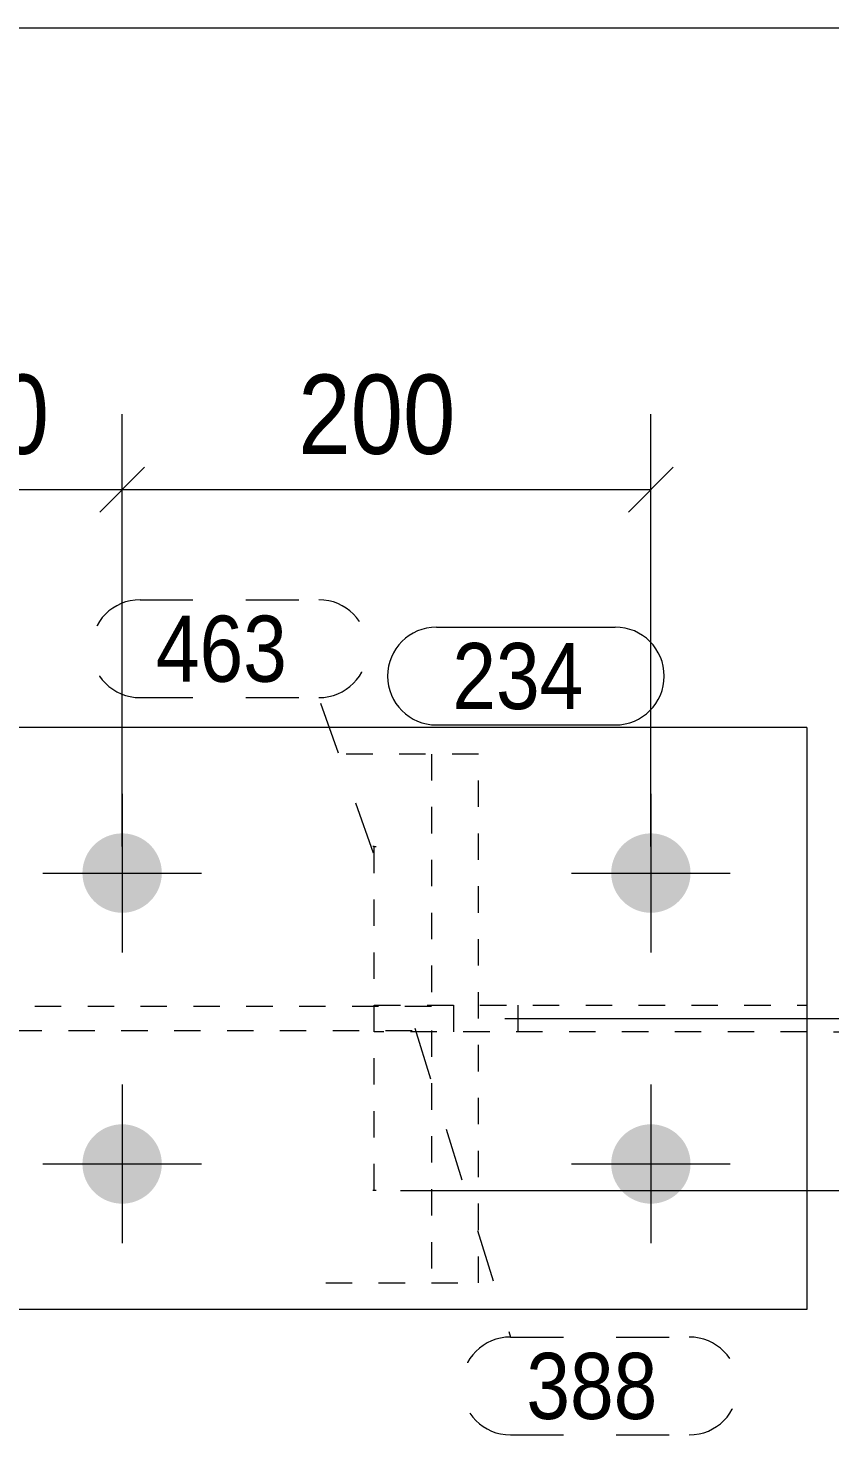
# Model space of a CAD drawing. Header units: millimetres. Extents: x 2 to 579, y 1 to 825.
# Drawn here: x 277 to 307.3, y 771.8 to 825 of the extents above; entities that cross this region are included whole.
import ezdxf

# ---------------------------------------------------------------- set-up
doc = ezdxf.new("R2010")
doc.units = ezdxf.units.MM
for name, pattern in [('XKITLINE00', [0]), ('XKITLINE01', [4, 1, -1, 1, -1]), ('XKITLINE02', [4, 2, -2])]:
    doc.linetypes.add(name, pattern=pattern)
for name, color, linetype, lineweight in [('Bolt', 3, 'Continuous', 0), ('Dimensions', 7, 'Continuous', 0), ('DrawingSheet', 5, 'Continuous', 0), ('Part', 2, 'Continuous', 0), ('PartMark', 7, 'Continuous', 0)]:
    doc.layers.add(name, color=color, linetype=linetype, lineweight=lineweight)
doc.styles.add('ARIAL', font='ARIAL.TTF')

# ---------------------------------------------------------------- blocks, each defined once
blk = doc.blocks.new('*A90')
at = {"layer": 'Bolt'}
for points in [[(280.608, 794.55), (280.645, 794.548), (280.681, 794.546), (280.718, 794.543), (280.755, 794.539), (280.791, 794.534), (280.827, 794.528), (280.864, 794.521), (280.9, 794.514), (280.935, 794.505), (280.971, 794.496), (281.006, 794.485), (281.041, 794.474), (281.076, 794.462), (281.111, 794.449), (281.145, 794.436), (281.179, 794.421), (281.212, 794.406), (281.245, 794.39), (281.278, 794.373), (281.31, 794.355), (281.342, 794.337), (281.373, 794.317), (281.404, 794.297), (281.435, 794.276), (281.465, 794.255), (281.494, 794.233), (281.523, 794.21), (281.551, 794.186), (281.578, 794.161), (281.605, 794.136), (281.632, 794.111), (281.657, 794.084), (281.682, 794.057), (281.707, 794.03), (281.73, 794.002), (281.753, 793.973), (281.776, 793.944), (281.797, 793.914), (281.818, 793.883), (281.838, 793.852), (281.858, 793.821), (281.876, 793.789), (281.894, 793.757), (281.911, 793.724), (281.927, 793.691), (281.942, 793.658), (281.957, 793.624), (281.97, 793.59), (281.983, 793.555), (281.995, 793.521), (282.006, 793.485), (282.017, 793.45), (282.026, 793.414), (282.035, 793.379), (282.042, 793.343), (282.049, 793.306), (282.055, 793.27), (282.06, 793.234), (282.064, 793.197), (282.067, 793.16), (282.069, 793.124), (282.07, 793.087), (282.071, 793.05), (282.07, 793.013), (282.069, 792.976), (282.067, 792.94), (282.064, 792.903), (282.06, 792.866), (282.055, 792.83), (282.049, 792.794), (282.042, 792.757), (282.035, 792.721), (282.026, 792.686), (282.017, 792.65), (282.006, 792.615), (281.995, 792.579), (281.983, 792.545), (281.97, 792.51), (281.957, 792.476), (281.942, 792.442), (281.927, 792.409), (281.911, 792.376), (281.894, 792.343), (281.876, 792.311), (281.858, 792.279), (281.838, 792.248), (281.818, 792.217), (281.797, 792.186), (281.776, 792.156), (281.753, 792.127), (281.73, 792.098), (281.707, 792.07), (281.682, 792.043), (281.657, 792.016), (281.632, 791.989), (281.605, 791.964), (281.578, 791.939), (281.551, 791.914), (281.523, 791.89), (281.494, 791.867), (281.465, 791.845), (281.435, 791.824), (281.404, 791.803), (281.373, 791.783), (281.342, 791.763), (281.31, 791.745), (281.278, 791.727), (281.245, 791.71), (281.212, 791.694), (281.179, 791.679), (281.145, 791.664), (281.111, 791.651), (281.076, 791.638), (281.041, 791.626), (281.006, 791.615), (280.971, 791.604), (280.935, 791.595), (280.9, 791.586), (280.864, 791.579), (280.827, 791.572), (280.791, 791.566), (280.755, 791.561), (280.718, 791.557), (280.681, 791.554), (280.645, 791.552), (280.608, 791.55), (280.571, 791.55), (280.534, 791.55), (280.497, 791.552), (280.461, 791.554), (280.424, 791.557), (280.387, 791.561), (280.351, 791.566), (280.315, 791.572), (280.278, 791.579), (280.242, 791.586), (280.206, 791.595), (280.171, 791.604), (280.136, 791.615), (280.1, 791.626), (280.066, 791.638), (280.031, 791.651), (279.997, 791.664), (279.963, 791.679), (279.93, 791.694), (279.897, 791.71), (279.864, 791.727), (279.832, 791.745), (279.8, 791.763), (279.768, 791.783), (279.738, 791.803), (279.707, 791.824), (279.677, 791.845), (279.648, 791.867), (279.619, 791.89), (279.591, 791.914), (279.564, 791.939), (279.537, 791.964), (279.51, 791.989), (279.485, 792.016), (279.46, 792.043), (279.435, 792.07), (279.411, 792.098), (279.388, 792.127), (279.366, 792.156), (279.345, 792.186), (279.324, 792.217), (279.304, 792.248), (279.284, 792.279), (279.266, 792.311), (279.248, 792.343), (279.231, 792.376), (279.215, 792.409), (279.2, 792.442), (279.185, 792.476), (279.171, 792.51), (279.159, 792.545), (279.147, 792.579), (279.136, 792.615), (279.125, 792.65), (279.116, 792.686), (279.107, 792.721), (279.1, 792.757), (279.093, 792.794), (279.087, 792.83), (279.082, 792.866), (279.078, 792.903), (279.075, 792.94), (279.073, 792.976), (279.071, 793.013), (279.071, 793.05), (279.071, 793.087), (279.073, 793.124), (279.075, 793.16), (279.078, 793.197), (279.082, 793.234), (279.087, 793.27), (279.093, 793.306), (279.1, 793.343), (279.107, 793.379), (279.116, 793.414), (279.125, 793.45), (279.136, 793.485), (279.147, 793.521), (279.159, 793.555), (279.171, 793.59), (279.185, 793.624), (279.2, 793.658), (279.215, 793.691), (279.231, 793.724), (279.248, 793.757), (279.266, 793.789), (279.284, 793.821), (279.304, 793.852), (279.324, 793.883), (279.345, 793.914), (279.366, 793.944), (279.388, 793.973), (279.411, 794.002), (279.435, 794.03), (279.46, 794.057), (279.485, 794.084), (279.51, 794.111), (279.537, 794.136), (279.564, 794.161), (279.591, 794.186), (279.619, 794.21), (279.648, 794.233), (279.677, 794.255), (279.707, 794.276), (279.738, 794.297), (279.768, 794.317), (279.8, 794.337), (279.832, 794.355), (279.864, 794.373), (279.897, 794.39), (279.93, 794.406), (279.963, 794.421), (279.997, 794.436), (280.031, 794.449), (280.066, 794.462), (280.1, 794.474), (280.136, 794.485), (280.171, 794.496), (280.206, 794.505), (280.242, 794.514), (280.278, 794.521), (280.315, 794.528), (280.351, 794.534), (280.387, 794.539), (280.424, 794.543), (280.461, 794.546), (280.497, 794.548), (280.534, 794.55), (280.571, 794.55)], [(300.608, 794.55), (300.645, 794.548), (300.681, 794.546), (300.718, 794.543), (300.755, 794.539), (300.791, 794.534), (300.827, 794.528), (300.864, 794.521), (300.9, 794.514), (300.935, 794.505), (300.971, 794.496), (301.006, 794.485), (301.041, 794.474), (301.076, 794.462), (301.111, 794.449), (301.145, 794.436), (301.179, 794.421), (301.212, 794.406), (301.245, 794.39), (301.278, 794.373), (301.31, 794.355), (301.342, 794.337), (301.373, 794.317), (301.404, 794.297), (301.435, 794.276), (301.465, 794.255), (301.494, 794.233), (301.523, 794.21), (301.551, 794.186), (301.578, 794.161), (301.605, 794.136), (301.632, 794.111), (301.657, 794.084), (301.682, 794.057), (301.707, 794.03), (301.73, 794.002), (301.753, 793.973), (301.776, 793.944), (301.797, 793.914), (301.818, 793.883), (301.838, 793.852), (301.858, 793.821), (301.876, 793.789), (301.894, 793.757), (301.911, 793.724), (301.927, 793.691), (301.942, 793.658), (301.957, 793.624), (301.97, 793.59), (301.983, 793.555), (301.995, 793.521), (302.006, 793.485), (302.017, 793.45), (302.026, 793.414), (302.035, 793.379), (302.042, 793.343), (302.049, 793.306), (302.055, 793.27), (302.06, 793.234), (302.064, 793.197), (302.067, 793.16), (302.069, 793.124), (302.07, 793.087), (302.071, 793.05), (302.07, 793.013), (302.069, 792.976), (302.067, 792.94), (302.064, 792.903), (302.06, 792.866), (302.055, 792.83), (302.049, 792.794), (302.042, 792.757), (302.035, 792.721), (302.026, 792.686), (302.017, 792.65), (302.006, 792.615), (301.995, 792.579), (301.983, 792.545), (301.97, 792.51), (301.957, 792.476), (301.942, 792.442), (301.927, 792.409), (301.911, 792.376), (301.894, 792.343), (301.876, 792.311), (301.858, 792.279), (301.838, 792.248), (301.818, 792.217), (301.797, 792.186), (301.776, 792.156), (301.753, 792.127), (301.73, 792.098), (301.707, 792.07), (301.682, 792.043), (301.657, 792.016), (301.632, 791.989), (301.605, 791.964), (301.578, 791.939), (301.551, 791.914), (301.523, 791.89), (301.494, 791.867), (301.465, 791.845), (301.435, 791.824), (301.404, 791.803), (301.373, 791.783), (301.342, 791.763), (301.31, 791.745), (301.278, 791.727), (301.245, 791.71), (301.212, 791.694), (301.179, 791.679), (301.145, 791.664), (301.111, 791.651), (301.076, 791.638), (301.041, 791.626), (301.006, 791.615), (300.971, 791.604), (300.935, 791.595), (300.9, 791.586), (300.864, 791.579), (300.827, 791.572), (300.791, 791.566), (300.755, 791.561), (300.718, 791.557), (300.681, 791.554), (300.645, 791.552), (300.608, 791.55), (300.571, 791.55), (300.534, 791.55), (300.497, 791.552), (300.461, 791.554), (300.424, 791.557), (300.387, 791.561), (300.351, 791.566), (300.315, 791.572), (300.278, 791.579), (300.242, 791.586), (300.206, 791.595), (300.171, 791.604), (300.136, 791.615), (300.1, 791.626), (300.066, 791.638), (300.031, 791.651), (299.997, 791.664), (299.963, 791.679), (299.93, 791.694), (299.897, 791.71), (299.864, 791.727), (299.832, 791.745), (299.8, 791.763), (299.768, 791.783), (299.738, 791.803), (299.707, 791.824), (299.677, 791.845), (299.648, 791.867), (299.619, 791.89), (299.591, 791.914), (299.564, 791.939), (299.537, 791.964), (299.51, 791.989), (299.485, 792.016), (299.46, 792.043), (299.435, 792.07), (299.411, 792.098), (299.388, 792.127), (299.366, 792.156), (299.345, 792.186), (299.324, 792.217), (299.304, 792.248), (299.284, 792.279), (299.266, 792.311), (299.248, 792.343), (299.231, 792.376), (299.215, 792.409), (299.2, 792.442), (299.185, 792.476), (299.171, 792.51), (299.159, 792.545), (299.147, 792.579), (299.136, 792.615), (299.125, 792.65), (299.116, 792.686), (299.107, 792.721), (299.1, 792.757), (299.093, 792.794), (299.087, 792.83), (299.082, 792.866), (299.078, 792.903), (299.075, 792.94), (299.073, 792.976), (299.071, 793.013), (299.071, 793.05), (299.071, 793.087), (299.073, 793.124), (299.075, 793.16), (299.078, 793.197), (299.082, 793.234), (299.087, 793.27), (299.093, 793.306), (299.1, 793.343), (299.107, 793.379), (299.116, 793.414), (299.125, 793.45), (299.136, 793.485), (299.147, 793.521), (299.159, 793.555), (299.171, 793.59), (299.185, 793.624), (299.2, 793.658), (299.215, 793.691), (299.231, 793.724), (299.248, 793.757), (299.266, 793.789), (299.284, 793.821), (299.304, 793.852), (299.324, 793.883), (299.345, 793.914), (299.366, 793.944), (299.388, 793.973), (299.411, 794.002), (299.435, 794.03), (299.46, 794.057), (299.485, 794.084), (299.51, 794.111), (299.537, 794.136), (299.564, 794.161), (299.591, 794.186), (299.619, 794.21), (299.648, 794.233), (299.677, 794.255), (299.707, 794.276), (299.738, 794.297), (299.768, 794.317), (299.8, 794.337), (299.832, 794.355), (299.864, 794.373), (299.897, 794.39), (299.93, 794.406), (299.963, 794.421), (299.997, 794.436), (300.031, 794.449), (300.066, 794.462), (300.1, 794.474), (300.136, 794.485), (300.171, 794.496), (300.206, 794.505), (300.242, 794.514), (300.278, 794.521), (300.315, 794.528), (300.351, 794.534), (300.387, 794.539), (300.424, 794.543), (300.461, 794.546), (300.497, 794.548), (300.534, 794.55), (300.571, 794.55)], [(280.608, 783.55), (280.645, 783.548), (280.681, 783.546), (280.718, 783.543), (280.755, 783.539), (280.791, 783.534), (280.827, 783.528), (280.864, 783.521), (280.9, 783.514), (280.935, 783.505), (280.971, 783.496), (281.006, 783.485), (281.041, 783.474), (281.076, 783.462), (281.111, 783.449), (281.145, 783.436), (281.179, 783.421), (281.212, 783.406), (281.245, 783.39), (281.278, 783.373), (281.31, 783.355), (281.342, 783.337), (281.373, 783.317), (281.404, 783.297), (281.435, 783.276), (281.465, 783.255), (281.494, 783.233), (281.523, 783.21), (281.551, 783.186), (281.578, 783.161), (281.605, 783.136), (281.632, 783.111), (281.657, 783.084), (281.682, 783.057), (281.707, 783.03), (281.73, 783.002), (281.753, 782.973), (281.776, 782.944), (281.797, 782.914), (281.818, 782.883), (281.838, 782.852), (281.858, 782.821), (281.876, 782.789), (281.894, 782.757), (281.911, 782.724), (281.927, 782.691), (281.942, 782.658), (281.957, 782.624), (281.97, 782.59), (281.983, 782.555), (281.995, 782.521), (282.006, 782.485), (282.017, 782.45), (282.026, 782.414), (282.035, 782.379), (282.042, 782.343), (282.049, 782.306), (282.055, 782.27), (282.06, 782.234), (282.064, 782.197), (282.067, 782.16), (282.069, 782.124), (282.07, 782.087), (282.071, 782.05), (282.07, 782.013), (282.069, 781.976), (282.067, 781.94), (282.064, 781.903), (282.06, 781.866), (282.055, 781.83), (282.049, 781.794), (282.042, 781.757), (282.035, 781.721), (282.026, 781.686), (282.017, 781.65), (282.006, 781.615), (281.995, 781.579), (281.983, 781.545), (281.97, 781.51), (281.957, 781.476), (281.942, 781.442), (281.927, 781.409), (281.911, 781.376), (281.894, 781.343), (281.876, 781.311), (281.858, 781.279), (281.838, 781.248), (281.818, 781.217), (281.797, 781.186), (281.776, 781.156), (281.753, 781.127), (281.73, 781.098), (281.707, 781.07), (281.682, 781.043), (281.657, 781.016), (281.632, 780.989), (281.605, 780.964), (281.578, 780.939), (281.551, 780.914), (281.523, 780.89), (281.494, 780.867), (281.465, 780.845), (281.435, 780.824), (281.404, 780.803), (281.373, 780.783), (281.342, 780.763), (281.31, 780.745), (281.278, 780.727), (281.245, 780.71), (281.212, 780.694), (281.179, 780.679), (281.145, 780.664), (281.111, 780.651), (281.076, 780.638), (281.041, 780.626), (281.006, 780.615), (280.971, 780.604), (280.935, 780.595), (280.9, 780.586), (280.864, 780.579), (280.827, 780.572), (280.791, 780.566), (280.755, 780.561), (280.718, 780.557), (280.681, 780.554), (280.645, 780.552), (280.608, 780.55), (280.571, 780.55), (280.534, 780.55), (280.497, 780.552), (280.461, 780.554), (280.424, 780.557), (280.387, 780.561), (280.351, 780.566), (280.315, 780.572), (280.278, 780.579), (280.242, 780.586), (280.206, 780.595), (280.171, 780.604), (280.136, 780.615), (280.1, 780.626), (280.066, 780.638), (280.031, 780.651), (279.997, 780.664), (279.963, 780.679), (279.93, 780.694), (279.897, 780.71), (279.864, 780.727), (279.832, 780.745), (279.8, 780.763), (279.768, 780.783), (279.738, 780.803), (279.707, 780.824), (279.677, 780.845), (279.648, 780.867), (279.619, 780.89), (279.591, 780.914), (279.564, 780.939), (279.537, 780.964), (279.51, 780.989), (279.485, 781.016), (279.46, 781.043), (279.435, 781.07), (279.411, 781.098), (279.388, 781.127), (279.366, 781.156), (279.345, 781.186), (279.324, 781.217), (279.304, 781.248), (279.284, 781.279), (279.266, 781.311), (279.248, 781.343), (279.231, 781.376), (279.215, 781.409), (279.2, 781.442), (279.185, 781.476), (279.171, 781.51), (279.159, 781.545), (279.147, 781.579), (279.136, 781.615), (279.125, 781.65), (279.116, 781.686), (279.107, 781.721), (279.1, 781.757), (279.093, 781.794), (279.087, 781.83), (279.082, 781.866), (279.078, 781.903), (279.075, 781.94), (279.073, 781.976), (279.071, 782.013), (279.071, 782.05), (279.071, 782.087), (279.073, 782.124), (279.075, 782.16), (279.078, 782.197), (279.082, 782.234), (279.087, 782.27), (279.093, 782.306), (279.1, 782.343), (279.107, 782.379), (279.116, 782.414), (279.125, 782.45), (279.136, 782.485), (279.147, 782.521), (279.159, 782.555), (279.171, 782.59), (279.185, 782.624), (279.2, 782.658), (279.215, 782.691), (279.231, 782.724), (279.248, 782.757), (279.266, 782.789), (279.284, 782.821), (279.304, 782.852), (279.324, 782.883), (279.345, 782.914), (279.366, 782.944), (279.388, 782.973), (279.411, 783.002), (279.435, 783.03), (279.46, 783.057), (279.485, 783.084), (279.51, 783.111), (279.537, 783.136), (279.564, 783.161), (279.591, 783.186), (279.619, 783.21), (279.648, 783.233), (279.677, 783.255), (279.707, 783.276), (279.738, 783.297), (279.768, 783.317), (279.8, 783.337), (279.832, 783.355), (279.864, 783.373), (279.897, 783.39), (279.93, 783.406), (279.963, 783.421), (279.997, 783.436), (280.031, 783.449), (280.066, 783.462), (280.1, 783.474), (280.136, 783.485), (280.171, 783.496), (280.206, 783.505), (280.242, 783.514), (280.278, 783.521), (280.315, 783.528), (280.351, 783.534), (280.387, 783.539), (280.424, 783.543), (280.461, 783.546), (280.497, 783.548), (280.534, 783.55), (280.571, 783.55)], [(300.608, 783.55), (300.645, 783.548), (300.681, 783.546), (300.718, 783.543), (300.755, 783.539), (300.791, 783.534), (300.827, 783.528), (300.864, 783.521), (300.9, 783.514), (300.935, 783.505), (300.971, 783.496), (301.006, 783.485), (301.041, 783.474), (301.076, 783.462), (301.111, 783.449), (301.145, 783.436), (301.179, 783.421), (301.212, 783.406), (301.245, 783.39), (301.278, 783.373), (301.31, 783.355), (301.342, 783.337), (301.373, 783.317), (301.404, 783.297), (301.435, 783.276), (301.465, 783.255), (301.494, 783.233), (301.523, 783.21), (301.551, 783.186), (301.578, 783.161), (301.605, 783.136), (301.632, 783.111), (301.657, 783.084), (301.682, 783.057), (301.707, 783.03), (301.73, 783.002), (301.753, 782.973), (301.776, 782.944), (301.797, 782.914), (301.818, 782.883), (301.838, 782.852), (301.858, 782.821), (301.876, 782.789), (301.894, 782.757), (301.911, 782.724), (301.927, 782.691), (301.942, 782.658), (301.957, 782.624), (301.97, 782.59), (301.983, 782.555), (301.995, 782.521), (302.006, 782.485), (302.017, 782.45), (302.026, 782.414), (302.035, 782.379), (302.042, 782.343), (302.049, 782.306), (302.055, 782.27), (302.06, 782.234), (302.064, 782.197), (302.067, 782.16), (302.069, 782.124), (302.07, 782.087), (302.071, 782.05), (302.07, 782.013), (302.069, 781.976), (302.067, 781.94), (302.064, 781.903), (302.06, 781.866), (302.055, 781.83), (302.049, 781.794), (302.042, 781.757), (302.035, 781.721), (302.026, 781.686), (302.017, 781.65), (302.006, 781.615), (301.995, 781.579), (301.983, 781.545), (301.97, 781.51), (301.957, 781.476), (301.942, 781.442), (301.927, 781.409), (301.911, 781.376), (301.894, 781.343), (301.876, 781.311), (301.858, 781.279), (301.838, 781.248), (301.818, 781.217), (301.797, 781.186), (301.776, 781.156), (301.753, 781.127), (301.73, 781.098), (301.707, 781.07), (301.682, 781.043), (301.657, 781.016), (301.632, 780.989), (301.605, 780.964), (301.578, 780.939), (301.551, 780.914), (301.523, 780.89), (301.494, 780.867), (301.465, 780.845), (301.435, 780.824), (301.404, 780.803), (301.373, 780.783), (301.342, 780.763), (301.31, 780.745), (301.278, 780.727), (301.245, 780.71), (301.212, 780.694), (301.179, 780.679), (301.145, 780.664), (301.111, 780.651), (301.076, 780.638), (301.041, 780.626), (301.006, 780.615), (300.971, 780.604), (300.935, 780.595), (300.9, 780.586), (300.864, 780.579), (300.827, 780.572), (300.791, 780.566), (300.755, 780.561), (300.718, 780.557), (300.681, 780.554), (300.645, 780.552), (300.608, 780.55), (300.571, 780.55), (300.534, 780.55), (300.497, 780.552), (300.461, 780.554), (300.424, 780.557), (300.387, 780.561), (300.351, 780.566), (300.315, 780.572), (300.278, 780.579), (300.242, 780.586), (300.206, 780.595), (300.171, 780.604), (300.136, 780.615), (300.1, 780.626), (300.066, 780.638), (300.031, 780.651), (299.997, 780.664), (299.963, 780.679), (299.93, 780.694), (299.897, 780.71), (299.864, 780.727), (299.832, 780.745), (299.8, 780.763), (299.768, 780.783), (299.738, 780.803), (299.707, 780.824), (299.677, 780.845), (299.648, 780.867), (299.619, 780.89), (299.591, 780.914), (299.564, 780.939), (299.537, 780.964), (299.51, 780.989), (299.485, 781.016), (299.46, 781.043), (299.435, 781.07), (299.411, 781.098), (299.388, 781.127), (299.366, 781.156), (299.345, 781.186), (299.324, 781.217), (299.304, 781.248), (299.284, 781.279), (299.266, 781.311), (299.248, 781.343), (299.231, 781.376), (299.215, 781.409), (299.2, 781.442), (299.185, 781.476), (299.171, 781.51), (299.159, 781.545), (299.147, 781.579), (299.136, 781.615), (299.125, 781.65), (299.116, 781.686), (299.107, 781.721), (299.1, 781.757), (299.093, 781.794), (299.087, 781.83), (299.082, 781.866), (299.078, 781.903), (299.075, 781.94), (299.073, 781.976), (299.071, 782.013), (299.071, 782.05), (299.071, 782.087), (299.073, 782.124), (299.075, 782.16), (299.078, 782.197), (299.082, 782.234), (299.087, 782.27), (299.093, 782.306), (299.1, 782.343), (299.107, 782.379), (299.116, 782.414), (299.125, 782.45), (299.136, 782.485), (299.147, 782.521), (299.159, 782.555), (299.171, 782.59), (299.185, 782.624), (299.2, 782.658), (299.215, 782.691), (299.231, 782.724), (299.248, 782.757), (299.266, 782.789), (299.284, 782.821), (299.304, 782.852), (299.324, 782.883), (299.345, 782.914), (299.366, 782.944), (299.388, 782.973), (299.411, 783.002), (299.435, 783.03), (299.46, 783.057), (299.485, 783.084), (299.51, 783.111), (299.537, 783.136), (299.564, 783.161), (299.591, 783.186), (299.619, 783.21), (299.648, 783.233), (299.677, 783.255), (299.707, 783.276), (299.738, 783.297), (299.768, 783.317), (299.8, 783.337), (299.832, 783.355), (299.864, 783.373), (299.897, 783.39), (299.93, 783.406), (299.963, 783.421), (299.997, 783.436), (300.031, 783.449), (300.066, 783.462), (300.1, 783.474), (300.136, 783.485), (300.171, 783.496), (300.206, 783.505), (300.242, 783.514), (300.278, 783.521), (300.315, 783.528), (300.351, 783.534), (300.387, 783.539), (300.424, 783.543), (300.461, 783.546), (300.497, 783.548), (300.534, 783.55), (300.571, 783.55)]]:
    blk.add_hatch(color=3, dxfattribs=at).paths.add_polyline_path(points, flags=17)
at = {"layer": 'Bolt', "color": 3, "linetype": 'XKITLINE00', "lineweight": 0}
for p, q in [((280.571, 796.05), (280.571, 790.05)), ((300.571, 796.05), (300.571, 790.05)), ((277.571, 793.05), (283.571, 793.05)), ((297.571, 793.05), (303.571, 793.05)), ((280.571, 785.05), (280.571, 779.05)), ((300.571, 785.05), (300.571, 779.05)), ((277.571, 782.05), (283.571, 782.05)), ((297.571, 782.05), (303.571, 782.05))]:
    blk.add_line(p, q, dxfattribs=at)
blk = doc.blocks.new('*A93')
at = {"layer": 'Part', "color": 2, "linetype": 'XKITLINE00', "lineweight": 0}
for p, q in [((306.476, 798.55), (173.474, 798.55)), ((306.476, 798.55), (306.476, 776.55)), ((306.476, 776.55), (173.474, 776.55))]:
    blk.add_line(p, q, dxfattribs=at)
blk = doc.blocks.new('*A94')
at = {"layer": 'Part', "color": 7, "linetype": 'XKITLINE01', "lineweight": 0}
for p, q in [((294.051, 797.55), (288.274, 797.55)), ((292.268, 797.55), (292.268, 788)), ((294.051, 777.55), (294.051, 797.55)), ((292.268, 788), (234.538, 788)), ((234.538, 787.1), (292.268, 787.1)), ((292.268, 787.1), (292.268, 777.55)), ((288.274, 777.55), (294.051, 777.55))]:
    blk.add_line(p, q, dxfattribs=at)
blk = doc.blocks.new('*A97')
at = {"layer": 'Part', "color": 7, "linetype": 'XKITLINE01', "lineweight": 0}
for p, q in [((290.106, 788.05), (290.185, 788.05)), ((290.106, 787.05), (290.106, 788.05)), ((290.106, 788.05), (306.476, 788.05)), ((293.122, 787.05), (293.122, 788.05)), ((295.551, 787.05), (295.551, 788.05)), ((306.476, 788.05), (306.476, 787.05)), ((306.476, 787.05), (290.106, 787.05))]:
    blk.add_line(p, q, dxfattribs=at)
blk = doc.blocks.new('*A99')
at = {"layer": 'Part', "color": 7, "linetype": 'XKITLINE01', "lineweight": 0}
for p, q in [((290.106, 794.05), (290.057, 794.05)), ((290.106, 781.05), (290.106, 794.05)), ((290.106, 794.05), (290.185, 794.05)), ((290.106, 781.05), (290.057, 781.05)), ((290.185, 781.05), (290.106, 781.05))]:
    blk.add_line(p, q, dxfattribs=at)
blk = doc.blocks.new('*A114')
at = {"layer": 'DrawingSheet', "color": 5, "linetype": 'XKITLINE00', "lineweight": 0}
blk.add_line((579, 825), (5, 825), dxfattribs=at)
blk = doc.blocks.new('*A254')
at = {"layer": 'Dimensions', "color": 7, "linetype": 'XKITLINE00', "lineweight": 0}
for p, q in [((332.551, 787.899), (334.249, 786.201)), ((307.476, 787.05), (335.8, 787.05)), ((333.4, 781.05), (333.4, 787.05)), ((332.551, 781.899), (334.249, 780.201)), ((291.106, 781.05), (335.8, 781.05))]:
    blk.add_line(p, q, dxfattribs=at)
at = {"layer": 'Dimensions', "color": 3}
for p in [(333.4, 787.05), (333.4, 781.05)]:
    blk.add_point(p, dxfattribs=at)
at = {"layer": 'Dimensions', "color": 3, "style": 'ARIAL', "width": 0.85}
blk.add_text('60', height=3, rotation=90.0002, dxfattribs=at).set_placement((332.05, 781.825))
blk = doc.blocks.new('*A255')
at = {"layer": 'Dimensions', "color": 7, "linetype": 'XKITLINE00', "lineweight": 0}
for p, q in [((332.551, 788.399), (334.249, 786.701)), ((332.551, 787.899), (334.249, 786.201)), ((295.051, 787.55), (336.25, 787.55)), ((333.4, 787.05), (333.4, 787.55)), ((307.476, 787.05), (336.25, 787.05))]:
    blk.add_line(p, q, dxfattribs=at)
at = {"layer": 'Dimensions', "color": 3}
for p in [(333.4, 787.55), (333.4, 787.05)]:
    blk.add_point(p, dxfattribs=at)
at = {"layer": 'Dimensions', "color": 3, "style": 'ARIAL', "width": 0.85}
blk.add_text('5', height=3, rotation=90.0002, dxfattribs=at).set_placement((337.75, 786.187))
blk = doc.blocks.new('*A266')
at = {"layer": 'Dimensions', "color": 7, "linetype": 'XKITLINE00', "lineweight": 0}
for p, q in [((271.571, 794.05), (271.571, 810.4)), ((280.571, 794.05), (280.571, 810.4)), ((272.419, 808.399), (270.722, 806.701)), ((281.419, 808.399), (279.722, 806.701)), ((271.571, 807.55), (280.571, 807.55))]:
    blk.add_line(p, q, dxfattribs=at)
at = {"layer": 'Dimensions', "color": 3}
for p in [(271.571, 807.55), (280.571, 807.55)]:
    blk.add_point(p, dxfattribs=at)
at = {"layer": 'Dimensions', "color": 3, "style": 'ARIAL', "width": 0.85}
blk.add_text('90', height=3, dxfattribs=at).set_placement((273.846, 808.9))
blk = doc.blocks.new('*A267')
at = {"layer": 'Dimensions', "color": 7, "linetype": 'XKITLINE00', "lineweight": 0}
for p, q in [((280.571, 794.05), (280.571, 810.4)), ((300.571, 794.05), (300.571, 810.4)), ((281.419, 808.399), (279.722, 806.701)), ((301.419, 808.399), (299.722, 806.701)), ((280.571, 807.55), (300.571, 807.55))]:
    blk.add_line(p, q, dxfattribs=at)
at = {"layer": 'Dimensions', "color": 3}
for p in [(280.571, 807.55), (300.571, 807.55)]:
    blk.add_point(p, dxfattribs=at)
at = {"layer": 'Dimensions', "color": 3, "style": 'ARIAL', "width": 0.85}
blk.add_text('200', height=3, dxfattribs=at).set_placement((287.233, 808.9))
blk = doc.blocks.new('*A270')
at = {"layer": 'PartMark', "color": 7, "linetype": 'XKITLINE02', "lineweight": 0}
for p, q in [((281.249, 803.385), (288.011, 803.385)), ((281.249, 799.685), (288.011, 799.685)), ((290.082, 793.807), (288.011, 799.685))]:
    blk.add_line(p, q, dxfattribs=at)
for centre, start, end in [((281.249, 801.535), 90, 270), ((288.011, 801.535), 270, 90)]:
    blk.add_arc(centre, 1.85, start, end, dxfattribs=at)
at = {"layer": 'PartMark', "color": 3, "style": 'ARIAL', "width": 0.85}
blk.add_text('463', height=2.5, dxfattribs=at).set_placement((281.849, 800.285))
blk = doc.blocks.new('*A272')
at = {"layer": 'PartMark', "color": 7, "linetype": 'XKITLINE02', "lineweight": 0}
for p, q in [((291.639, 787.181), (295.262, 775.507)), ((295.262, 775.507), (302.025, 775.507)), ((295.262, 771.807), (302.025, 771.807))]:
    blk.add_line(p, q, dxfattribs=at)
for centre, start, end in [((295.262, 773.657), 90, 270), ((302.025, 773.657), 270, 90)]:
    blk.add_arc(centre, 1.85, start, end, dxfattribs=at)
at = {"layer": 'PartMark', "color": 3, "style": 'ARIAL', "width": 0.85}
blk.add_text('388', height=2.5, dxfattribs=at).set_placement((295.862, 772.407))
blk = doc.blocks.new('*A276')
at = {"layer": 'PartMark', "color": 7, "linetype": 'XKITLINE00', "lineweight": 0}
for p, q in [((292.463, 802.35), (299.226, 802.35)), ((292.463, 798.65), (299.226, 798.65))]:
    blk.add_line(p, q, dxfattribs=at)
for centre, start, end in [((292.463, 800.5), 90, 270), ((299.226, 800.5), 270, 90)]:
    blk.add_arc(centre, 1.85, start, end, dxfattribs=at)
at = {"layer": 'PartMark', "color": 3, "style": 'ARIAL', "width": 0.85}
blk.add_text('234', height=2.5, dxfattribs=at).set_placement((293.063, 799.25))

msp = doc.modelspace()

# ---------------------------------------------------------------- block references
at = {"lineweight": 0}
for name in ['*A114', '*A266', '*A267', '*A270', '*A276', '*A93', '*A90', '*A99', '*A255', '*A97', '*A254', '*A272']:
    msp.add_blockref(name, (0, 0), dxfattribs=at)
at = {"layer": 'Part', "lineweight": 0}
msp.add_blockref('*A94', (0, 0), dxfattribs=at)

doc.saveas('drawing.dxf')
